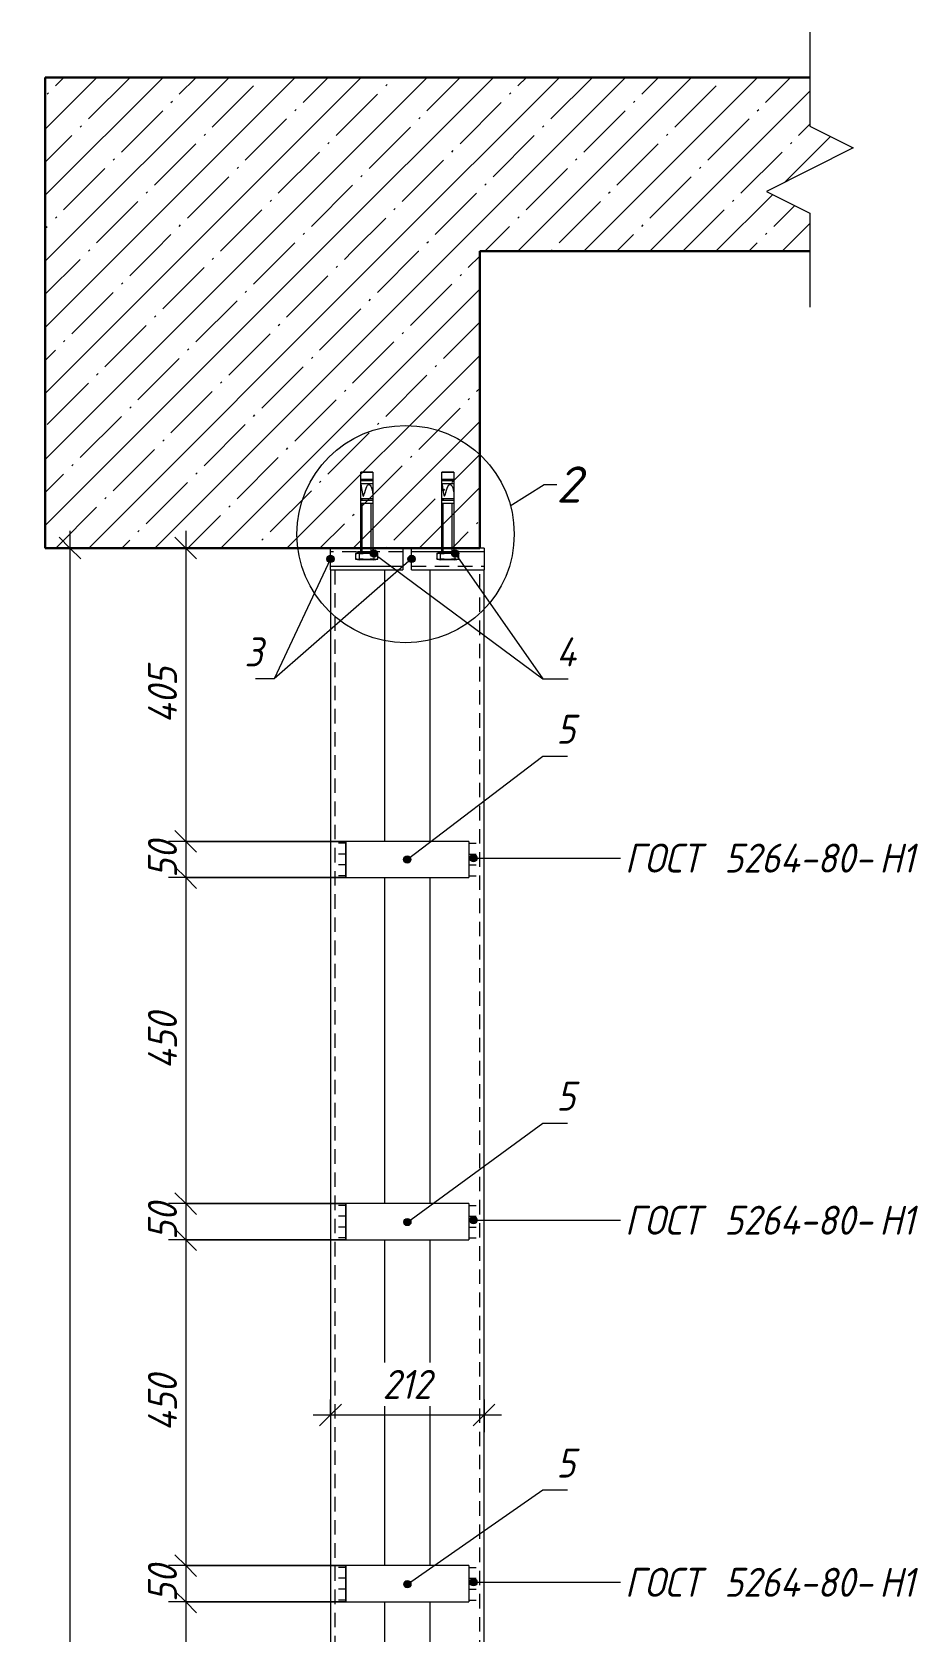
# Model space of a CAD drawing. Header units: millimetres. Extents: x -508 to 38670, y -99 to 8560.
# Drawn here: x 4176 to 5399, y 6173 to 8383 of the extents above; entities that cross this region are included whole.
import ezdxf

# ---------------------------------------------------------------- set-up
doc = ezdxf.new("R2010")
doc.units = ezdxf.units.MM
doc.linetypes.add('200_ШТРИХ_ш1п0_6_', pattern=[32, 20, -12])
for name, color, linetype, lineweight in [('A-ANNO-DIMS', 7, 'Continuous', 9), ('A-ANNO-DIMS-20', 7, 'Continuous', 9), ('A-DETL-1', 7, 'Continuous', 5), ('A-DETL-2', 7, '200_ШТРИХ_ш1п0_6_', 5), ('A-DETL-GENF-1', 7, 'Continuous', 5), ('A-FLOR-FNSH-1', 7, 'Continuous', 30), ('A-FLOR-PATT-1', 7, 'Continuous', 5), ('A-GENM', 7, 'Continuous', 9), ('A-GENM-IDEN', 7, 'Continuous', 9), ('G-ANNO-TEXT', 7, 'Continuous', 9)]:
    doc.layers.add(name, color=color, linetype=linetype, lineweight=lineweight)
doc.styles.add('ISOCPEUR_I', font='isocpeui.ttf', dxfattribs={"width": 0.9, "height": 40})
doc.styles.add('ISOCPEUR_I_1', font='isocpeui.ttf', dxfattribs={"height": 50})
doc.dimstyles.new('ISO-2_0_0_9К_СРЕДНИЙ', dxfattribs={"dimscale": 304.8, "dimtxt": 39.839247, "dimasz": 0.098425, "dimexe": 0.07874, "dimexo": 0, "dimgap": 0, "dimtad": 1, "dimdec": 0, "dimzin": 0, "dimdsep": 46, "dimtxsty": 'ISOCPEUR_I', "dimblk1": 'OBLIQUE', "dimblk2": 'OBLIQUE', "dimsah": 1, "dimcen": 0.09, "dimdle": 0.07874, "dimazin": 0, "dimtfac": 1, "dimtdec": 4, "dimtix": 1, "dimtmove": 0, "dimatfit": 3, "dimfxl": 1, "dimtvp": 1, "dimtolj": 1, "dimtzin": 0, "dimarcsym": 2})
doc.dimstyles.new('ISO-2_0_0_9К_СРЕДНИЙ_ФОН', dxfattribs={"dimscale": 304.8, "dimtxt": 39.839247, "dimasz": 0.098425, "dimexe": 0.07874, "dimexo": 0, "dimgap": 0.032808, "dimtad": 1, "dimdec": 0, "dimdsep": 46, "dimtxsty": 'ISOCPEUR_I', "dimblk1": 'OBLIQUE', "dimblk2": 'OBLIQUE', "dimsah": 1, "dimcen": 0.09, "dimdle": 0.07874, "dimazin": 0, "dimtfac": 1, "dimtdec": 4, "dimtix": 1, "dimtmove": 0, "dimatfit": 3, "dimfxl": 1, "dimtvp": 1, "dimtfill": 1, "dimtolj": 1, "dimtzin": 0, "dimarcsym": 2})
pattern_1 = [(45, (6089.76, 4305), (-45.6197, 45.6197), []), (45, (6135.38, 4305), (-45.6197, 45.6197), [80.645, -16.129, 2.682, -13.447])]

# ---------------------------------------------------------------- blocks, each defined once
blk = doc.blocks.new('Фахверк_Влож_Полоса боковая - Полоса_Фахверка-25655111-АР1_1_Ф-18_2 эт_1')
at = {"layer": 'A-GENM'}
for p, q in [((66575, 7215), (66575, 7265)), ((66745, 7265), (66575, 7265)), ((66745, 7265), (66745, 7215)), ((66575, 7215), (66745, 7215))]:
    blk.add_line(p, q, dxfattribs=at)
blk = doc.blocks.new('Фахверк_Влож_Уголок - Уголок_Фахверка-27978286-АР1_1_Ф-18_2 эт_1')
at = {"layer": 'A-GENM'}
for p, q in [((66691, 7640), (66691, 7265)), ((66766, 4126), (66766, 7640)), ((66691, 7215), (66691, 6765)), ((66691, 6715), (66691, 6265)), ((66691, 6215), (66691, 5765))]:
    blk.add_line(p, q, dxfattribs=at)
blk = doc.blocks.new('Фахверк_Влож_Уголок - Уголок_Фахверка-27978287-АР1_1_Ф-18_2 эт_1')
at = {"layer": 'A-GENM'}
for p, q in [((66554, 7640), (66629, 7640)), ((66554, 7640), (66554, 4126)), ((66629, 7265), (66629, 7640)), ((66629, 6765), (66629, 7215)), ((66629, 6265), (66629, 6715)), ((66629, 5765), (66629, 6215))]:
    blk.add_line(p, q, dxfattribs=at)
blk = doc.blocks.new('Фахверк_Влож_Полоса верхняя - Полоса верхняя_Фахверка-25545440-АР1_1_Ф-18_2 эт_1')
at = {"layer": 'A-GENM'}
for p, q in [((66554, 7645), (66554, 7670)), ((66654, 7670), (66654, 7645)), ((66554, 7640), (66554, 7645)), ((66554, 7645), (66654, 7645)), ((66654, 7645), (66654, 7640)), ((66554, 7640), (66654, 7640))]:
    blk.add_line(p, q, dxfattribs=at)
blk = doc.blocks.new('Фахверк_Влож_Полоса верхняя - Полоса верхняя_Фахверка-V7-АР1_1_Ф-18_2 эт_1')
at = {"layer": 'A-GENM'}
for p, q in [((66666, 7665), (66666, 7670)), ((66766, 7670), (66760, 7670)), ((66766, 7670), (66766, 7665)), ((66666, 7640), (66666, 7665)), ((66766, 7665), (66666, 7665)), ((66766, 7665), (66766, 7640)), ((66666, 7640), (66766, 7640))]:
    blk.add_line(p, q, dxfattribs=at)
blk = doc.blocks.new('DET_L_Линия разрыва1 - М20-27085586-АР1_1_Ф-18_2 эт_1')
at = {"layer": 'A-DETL-GENF-1'}
for p, q in [((66104, 4072.7), (66104, 4202.7)), ((66164, 4042.7), (66104, 4072.7)), ((66044, 3982.7), (66164, 4042.7)), ((66104, 3952.7), (66044, 3982.7)), ((66104, 3822.7), (66104, 3952.7))]:
    blk.add_line(p, q, dxfattribs=at)
blk = doc.blocks.new('DIMBLOCK37-АР1_1_Ф-18_2 эт_1')
at = {"layer": 'A-ANNO-DIMS-20'}
for p, q in [((4388.1, 7694), (4388.1, 7265)), ((4588, 7670), (4364.1, 7670)), ((4388.1, 7670), (4588, 7670)), ((4609, 7265), (4364.1, 7265)), ((4388.1, 7265), (4609, 7265))]:
    blk.add_line(p, q, dxfattribs=at)
at = {"layer": 'A-ANNO-DIMS-20', "lineweight": 20}
for p, q in [((4388.1, 7670), (4373.1, 7685)), ((4388.1, 7670), (4403.1, 7655)), ((4388.1, 7265), (4373.1, 7280)), ((4388.1, 7265), (4403.1, 7250))]:
    blk.add_line(p, q, dxfattribs=at)
at = {"layer": 'A-ANNO-DIMS-20', "color": 0, "insert": (4335.9, 7428), "char_height": 40, "width": 94.695, "attachment_point": 1, "rotation": 90, "line_spacing_factor": 1.149209, "style": 'ISOCPEUR_I'}
blk.add_mtext('405', dxfattribs=at)
blk = doc.blocks.new('_Oblique')
at = {"color": 0, "linetype": 'ByBlock', "lineweight": -2}
blk.add_line((-0.5, -0.5), (0.5, 0.5), dxfattribs=at)
blk = doc.blocks.new('DIMBLOCK38-АР1_1_Ф-18_2 эт_1')
at = {"layer": 'A-ANNO-DIMS-20', "lineweight": 20}
for p, q in [((4388.1, 7265), (4373.1, 7280)), ((4388.1, 7265), (4403.1, 7250)), ((4388.1, 7215), (4373.1, 7230)), ((4388.1, 7215), (4403.1, 7200))]:
    blk.add_line(p, q, dxfattribs=at)
at = {"layer": 'A-ANNO-DIMS-20'}
for p, q in [((4609, 7265), (4364.1, 7265)), ((4388.1, 7265), (4388.1, 7215)), ((4388.1, 7265), (4609, 7265)), ((4609, 7215), (4364.1, 7215)), ((4388.1, 7215), (4609, 7215))]:
    blk.add_line(p, q, dxfattribs=at)
at = {"layer": 'A-ANNO-DIMS-20', "color": 0, "insert": (4335.9, 7214.7), "char_height": 40, "width": 60.678, "attachment_point": 1, "rotation": 90, "line_spacing_factor": 1.149209, "style": 'ISOCPEUR_I'}
blk.add_mtext('50', dxfattribs=at)
blk = doc.blocks.new('DIMBLOCK39-АР1_1_Ф-18_2 эт_1')
at = {"layer": 'A-ANNO-DIMS-20', "lineweight": 20}
for p, q in [((4388.1, 7215), (4373.1, 7230)), ((4388.1, 7215), (4403.1, 7200)), ((4388.1, 6765), (4373.1, 6780)), ((4388.1, 6765), (4403.1, 6750))]:
    blk.add_line(p, q, dxfattribs=at)
at = {"layer": 'A-ANNO-DIMS-20'}
for p, q in [((4609, 7215), (4364.1, 7215)), ((4388.1, 7215), (4388.1, 6765)), ((4388.1, 7215), (4609, 7215)), ((4609, 6765), (4364.1, 6765)), ((4388.1, 6765), (4609, 6765))]:
    blk.add_line(p, q, dxfattribs=at)
at = {"layer": 'A-ANNO-DIMS-20', "color": 0, "insert": (4335.9, 6950.5), "char_height": 40, "width": 94.695, "attachment_point": 1, "rotation": 90, "line_spacing_factor": 1.149209, "style": 'ISOCPEUR_I'}
blk.add_mtext('450', dxfattribs=at)
blk = doc.blocks.new('DIMBLOCK40-АР1_1_Ф-18_2 эт_1')
at = {"layer": 'A-ANNO-DIMS-20'}
for p, q in [((4609, 6765), (4364.1, 6765)), ((4388.1, 6765), (4388.1, 6715)), ((4388.1, 6765), (4609, 6765)), ((4609, 6715), (4364.1, 6715)), ((4388.1, 6715), (4609, 6715))]:
    blk.add_line(p, q, dxfattribs=at)
at = {"layer": 'A-ANNO-DIMS-20', "lineweight": 20}
for p, q in [((4388.1, 6765), (4373.1, 6780)), ((4388.1, 6765), (4403.1, 6750)), ((4388.1, 6715), (4373.1, 6730)), ((4388.1, 6715), (4403.1, 6700))]:
    blk.add_line(p, q, dxfattribs=at)
at = {"layer": 'A-ANNO-DIMS-20', "color": 0, "insert": (4335.9, 6714.7), "char_height": 40, "width": 60.678, "attachment_point": 1, "rotation": 90, "line_spacing_factor": 1.149209, "style": 'ISOCPEUR_I'}
blk.add_mtext('50', dxfattribs=at)
blk = doc.blocks.new('DIMBLOCK41-АР1_1_Ф-18_2 эт_1')
at = {"layer": 'A-ANNO-DIMS-20', "lineweight": 20}
for p, q in [((4388.1, 6715), (4373.1, 6730)), ((4388.1, 6715), (4403.1, 6700)), ((4388.1, 6265), (4373.1, 6280)), ((4388.1, 6265), (4403.1, 6250))]:
    blk.add_line(p, q, dxfattribs=at)
at = {"layer": 'A-ANNO-DIMS-20'}
for p, q in [((4609, 6715), (4364.1, 6715)), ((4388.1, 6715), (4388.1, 6265)), ((4388.1, 6715), (4609, 6715)), ((4609, 6265), (4364.1, 6265)), ((4388.1, 6265), (4609, 6265))]:
    blk.add_line(p, q, dxfattribs=at)
at = {"layer": 'A-ANNO-DIMS-20', "color": 0, "insert": (4335.9, 6450.5), "char_height": 40, "width": 94.695, "attachment_point": 1, "rotation": 90, "line_spacing_factor": 1.149209, "style": 'ISOCPEUR_I'}
blk.add_mtext('450', dxfattribs=at)
blk = doc.blocks.new('DIMBLOCK42-АР1_1_Ф-18_2 эт_1')
at = {"layer": 'A-ANNO-DIMS-20', "lineweight": 20}
for p, q in [((4388.1, 6265), (4373.1, 6280)), ((4388.1, 6265), (4403.1, 6250)), ((4388.1, 6215), (4373.1, 6230)), ((4388.1, 6215), (4403.1, 6200))]:
    blk.add_line(p, q, dxfattribs=at)
at = {"layer": 'A-ANNO-DIMS-20'}
for p, q in [((4609, 6265), (4364.1, 6265)), ((4388.1, 6265), (4388.1, 6215)), ((4388.1, 6265), (4609, 6265)), ((4609, 6215), (4364.1, 6215)), ((4388.1, 6215), (4609, 6215))]:
    blk.add_line(p, q, dxfattribs=at)
at = {"layer": 'A-ANNO-DIMS-20', "color": 0, "insert": (4335.9, 6214.7), "char_height": 40, "width": 60.678, "attachment_point": 1, "rotation": 90, "line_spacing_factor": 1.149209, "style": 'ISOCPEUR_I'}
blk.add_mtext('50', dxfattribs=at)
blk = doc.blocks.new('DIMBLOCK43-АР1_1_Ф-18_2 эт_1')
at = {"layer": 'A-ANNO-DIMS-20'}
for p, q in [((4609, 6215), (4364.1, 6215)), ((4388.1, 6215), (4388.1, 5765)), ((4388.1, 6215), (4609, 6215)), ((4609, 5765), (4364.1, 5765)), ((4388.1, 5765), (4609, 5765))]:
    blk.add_line(p, q, dxfattribs=at)
at = {"layer": 'A-ANNO-DIMS-20', "lineweight": 20}
for p, q in [((4388.1, 6215), (4373.1, 6230)), ((4388.1, 6215), (4403.1, 6200)), ((4388.1, 5765), (4373.1, 5780)), ((4388.1, 5765), (4403.1, 5750))]:
    blk.add_line(p, q, dxfattribs=at)
at = {"layer": 'A-ANNO-DIMS-20', "color": 0, "insert": (4335.9, 5950.5), "char_height": 40, "width": 94.695, "attachment_point": 1, "rotation": 90, "line_spacing_factor": 1.149209, "style": 'ISOCPEUR_I'}
blk.add_mtext('450', dxfattribs=at)
blk = doc.blocks.new('DIMBLOCK52-АР1_1_Ф-18_2 эт_1')
at = {"layer": 'A-ANNO-DIMS-20'}
for p, q in [((4228.1, 7694), (4228.1, 4096)), ((4588, 7670), (4204.1, 7670)), ((4228.1, 7670), (4588, 7670)), ((4249.3, 4120), (4204.1, 4120)), ((4228.1, 4120), (4249.3, 4120))]:
    blk.add_line(p, q, dxfattribs=at)
at = {"layer": 'A-ANNO-DIMS-20', "lineweight": 20}
for p, q in [((4228.1, 7670), (4213.1, 7685)), ((4228.1, 7670), (4243.1, 7655)), ((4228.1, 4120), (4213.1, 4135)), ((4228.1, 4120), (4243.1, 4105))]:
    blk.add_line(p, q, dxfattribs=at)
at = {"layer": 'A-ANNO-DIMS-20', "color": 0, "insert": (4175.9, 5844.4), "char_height": 40, "width": 121.356, "attachment_point": 1, "rotation": 90, "line_spacing_factor": 1.149209, "style": 'ISOCPEUR_I'}
blk.add_mtext('3550', dxfattribs=at)
blk = doc.blocks.new('DIMBLOCK53-АР1_1_Ф-18_2 эт_1')
at = {"layer": 'A-ANNO-DIMS-20'}
for p, q in [((4588, 6494.3), (4588, 6449.1)), ((4588, 6473.1), (4588, 6494.3)), ((4800, 6494.3), (4800, 6449.1)), ((4800, 6473.1), (4800, 6494.3)), ((4564, 6473.1), (4824, 6473.1))]:
    blk.add_line(p, q, dxfattribs=at)
at = {"layer": 'A-ANNO-DIMS-20', "lineweight": 20}
for p, q in [((4588, 6473.1), (4603, 6488.1)), ((4800, 6473.1), (4815, 6488.1)), ((4588, 6473.1), (4573, 6458.1)), ((4800, 6473.1), (4785, 6458.1))]:
    blk.add_line(p, q, dxfattribs=at)
at = {"layer": 'A-ANNO-DIMS-20', "color": 0, "insert": (4659.9, 6535.3), "char_height": 40, "width": 81.824, "attachment_point": 1, "line_spacing_factor": 1.149209, "style": 'ISOCPEUR_I', "bg_fill": 3, "box_fill_scale": 1.25, "bg_fill_color": 256, "bg_fill_true_color": 13158600, "bg_fill_transparency": 0}
blk.add_mtext('212', dxfattribs=at)

msp = doc.modelspace()

# ---------------------------------------------------------------- hatches: boundary and pattern name
at = {"layer": 'A-FLOR-PATT-1'}
h = msp.add_hatch(dxfattribs=at)
h.set_pattern_fill('FP_5', color=256, style=0, pattern_type=2)
h.set_pattern_definition(pattern_1)
h.paths.add_polyline_path([(4194, 8080), (5250, 8080), (5250, 8132.7), (5190, 8162.7), (5310, 8222.7), (5250, 8252.7), (5250, 8320), (4194, 8320)], flags=0)
h = msp.add_hatch(dxfattribs=at)
h.set_pattern_fill('FP_5', color=256, style=0, pattern_type=2)
h.set_pattern_definition(pattern_1)
h.paths.add_polyline_path([(4794, 7670), (4794, 8080), (4194, 8080), (4194, 7670)], flags=0)
at = {"layer": 'A-GENM-IDEN'}
h = msp.add_hatch(color=256, dxfattribs=at)
edge = h.paths.add_edge_path(flags=0)
edge.add_arc((4648, 7662.5), 5, 0, 360)
h = msp.add_hatch(color=256, dxfattribs=at)
edge = h.paths.add_edge_path(flags=0)
edge.add_arc((4760, 7662.5), 5, 0, 360)
h = msp.add_hatch(color=256, dxfattribs=at)
edge = h.paths.add_edge_path(flags=0)
edge.add_arc((4588, 7655), 5, 0, 360)
h = msp.add_hatch(color=256, dxfattribs=at)
edge = h.paths.add_edge_path(flags=0)
edge.add_arc((4700, 7655), 5, 0, 360)
h = msp.add_hatch(color=256, dxfattribs=at)
edge = h.paths.add_edge_path(flags=0)
edge.add_arc((4694, 7240), 5, 0, 360)
h = msp.add_hatch(color=256, dxfattribs=at)
edge = h.paths.add_edge_path(flags=0)
edge.add_arc((4694.1, 6739.5), 5, 0, 360)
h = msp.add_hatch(color=256, dxfattribs=at)
edge = h.paths.add_edge_path(flags=0)
edge.add_arc((4694.1, 6239.5), 5, 0, 360)
at = {"layer": 'G-ANNO-TEXT'}
h = msp.add_hatch(color=256, dxfattribs=at)
edge = h.paths.add_edge_path(flags=0)
edge.add_arc((4785.5, 7242), 5, 0, 360)
h = msp.add_hatch(color=256, dxfattribs=at)
edge = h.paths.add_edge_path(flags=0)
edge.add_arc((4785.5, 6742), 5, 0, 360)
h = msp.add_hatch(color=256, dxfattribs=at)
edge = h.paths.add_edge_path(flags=0)
edge.add_arc((4785.5, 6242), 5, 0, 360)

# ---------------------------------------------------------------- linework, layer by layer
at = {"layer": 'A-DETL-1'}
for p, q in [((4646.3, 7775), (4629.7, 7775)), ((4629.7, 7775), (4646.3, 7775)), ((4629.7, 7665), (4629.7, 7775)), ((4629.7, 7763.4), (4646.3, 7763.4)), ((4629.7, 7759.2), (4646.3, 7759.2)), ((4630.7, 7765.4), (4645.3, 7765.4)), ((4646.3, 7775), (4646.3, 7665)), ((4758.3, 7775), (4741.7, 7775)), ((4741.7, 7775), (4758.3, 7775)), ((4741.7, 7665), (4741.7, 7775)), ((4741.7, 7763.4), (4758.3, 7763.4)), ((4741.7, 7759.2), (4758.3, 7759.2)), ((4742.7, 7765.4), (4757.3, 7765.4)), ((4758.3, 7775), (4758.3, 7665)), ((4629.7, 7738.3), (4646.3, 7738.3)), ((4629.7, 7736.2), (4646.3, 7736.2)), ((4631.8, 7736.2), (4631.8, 7738.3)), ((4631.9, 7736.2), (4631.9, 7738.3)), ((4741.7, 7738.3), (4758.3, 7738.3)), ((4741.7, 7736.2), (4758.3, 7736.2)), ((4743.8, 7736.2), (4743.8, 7738.3)), ((4743.9, 7736.2), (4743.9, 7738.3)), ((4629.7, 7732.1), (4646.3, 7732.1)), ((4631.8, 7665), (4631.8, 7732.1)), ((4644.1, 7665), (4644.1, 7732.1)), ((4741.7, 7732.1), (4758.3, 7732.1)), ((4743.8, 7665), (4743.8, 7732.1)), ((4756.1, 7665), (4756.1, 7732.1)), ((4628.1, 7663.6), (4622.6, 7662.8)), ((4622.6, 7662.8), (4622.6, 7654.6)), ((4622.6, 7654.6), (4628.1, 7653.8)), ((4625.3, 7663.6), (4625.3, 7665)), ((4650.7, 7665), (4625.3, 7665)), ((4650.7, 7663.6), (4625.3, 7663.6)), ((4628.1, 7653.8), (4628.1, 7663.6)), ((4647.9, 7663.6), (4628.1, 7663.6)), ((4647.9, 7653.8), (4628.1, 7653.8)), ((4632.4, 7665), (4634.5, 7665)), ((4653.4, 7662.8), (4647.9, 7663.6)), ((4647.9, 7663.6), (4647.9, 7653.8)), ((4647.9, 7653.8), (4653.4, 7654.6)), ((4650.7, 7665), (4650.7, 7663.6)), ((4653.4, 7654.6), (4653.4, 7662.8)), ((4740.1, 7663.6), (4734.6, 7662.8)), ((4734.6, 7662.8), (4734.6, 7654.6)), ((4734.6, 7654.6), (4740.1, 7653.8)), ((4737.3, 7663.6), (4737.3, 7665)), ((4762.7, 7665), (4737.3, 7665)), ((4762.7, 7663.6), (4737.3, 7663.6)), ((4740.1, 7653.8), (4740.1, 7663.6)), ((4759.9, 7663.6), (4740.1, 7663.6)), ((4759.9, 7653.8), (4740.1, 7653.8)), ((4744.4, 7665), (4746.5, 7665)), ((4765.4, 7662.8), (4759.9, 7663.6)), ((4759.9, 7663.6), (4759.9, 7653.8)), ((4759.9, 7653.8), (4765.4, 7654.6)), ((4762.7, 7665), (4762.7, 7663.6)), ((4765.4, 7654.6), (4765.4, 7662.8)), ((4609, 7262.5), (4599, 7262.5)), ((4609, 7247.5), (4599, 7247.5)), ((4609, 7265), (4609, 7215)), ((4779, 7265), (4779, 7215)), ((4779, 7262.5), (4789, 7262.5)), ((4779, 7247.5), (4789, 7247.5)), ((4609, 7232.5), (4599, 7232.5)), ((4779, 7232.5), (4789, 7232.5)), ((4609, 7217.5), (4599, 7217.5)), ((4779, 7217.5), (4789, 7217.5)), ((4609, 6762.5), (4599, 6762.5)), ((4609, 6765), (4609, 6715)), ((4779, 6765), (4779, 6715)), ((4779, 6762.5), (4789, 6762.5)), ((4609, 6747.5), (4599, 6747.5)), ((4779, 6747.5), (4789, 6747.5)), ((4609, 6732.5), (4599, 6732.5)), ((4609, 6717.5), (4599, 6717.5)), ((4779, 6732.5), (4789, 6732.5)), ((4779, 6717.5), (4789, 6717.5)), ((4609, 6262.5), (4599, 6262.5)), ((4609, 6265), (4609, 6215)), ((4779, 6265), (4779, 6215)), ((4779, 6262.5), (4789, 6262.5)), ((4609, 6247.5), (4599, 6247.5)), ((4609, 6232.5), (4599, 6232.5)), ((4779, 6247.5), (4789, 6247.5)), ((4779, 6232.5), (4789, 6232.5)), ((4609, 6217.5), (4599, 6217.5)), ((4779, 6217.5), (4789, 6217.5))]:
    msp.add_line(p, q, dxfattribs=at)
msp.add_circle((4691.7, 7689.4), 150, dxfattribs=at)
for centre, radius, start, end in [((4630.9, 7764.1), 1.38, 98.7234, 149.1005), ((4645.1, 7764.1), 1.38, 30.8995, 81.2766), ((4742.9, 7764.1), 1.38, 98.7234, 149.1005), ((4757.1, 7764.1), 1.38, 30.8995, 81.2766), ((4625.7, 7658.3), 4.23, 56.0803, 137.7236), ((4625.7, 7659.1), 4.23, 222.2764, 303.9197), ((4638, 7619.8), 42.8, 76.6145, 103.3855), ((4638, 7697.5), 42.8, 256.6145, 283.3855), ((4650.3, 7658.3), 4.23, 42.2764, 123.9197), ((4650.3, 7659.1), 4.23, 236.0803, 317.7236), ((4737.7, 7658.3), 4.23, 56.0803, 137.7236), ((4737.7, 7659.1), 4.23, 222.2764, 303.9197), ((4750, 7619.8), 42.8, 76.6145, 103.3855), ((4750, 7697.5), 42.8, 256.6145, 283.3855), ((4762.3, 7658.3), 4.23, 42.2764, 123.9197), ((4762.3, 7659.1), 4.23, 236.0803, 317.7236)]:
    msp.add_arc(centre, radius, start, end, dxfattribs=at)
for points in [[(4629.7, 7759.2), (4630.9, 7754.5), (4633.4, 7729), (4637.1, 7766.5), (4646.3, 7754.5), (4646.3, 7743.5)], [(4741.7, 7759.2), (4742.9, 7754.5), (4745.4, 7729), (4749.1, 7766.5), (4758.3, 7754.5), (4758.3, 7743.5)]]:
    msp.add_open_spline(points, degree=3, knots=[3.947128, 3.947128, 3.947128, 3.947128, 10.095996, 20.129437, 28.583816, 28.583816, 28.583816, 28.583816], dxfattribs=at)
at = {"layer": 'A-DETL-2'}
for p, q in [((4688, 7665), (4588, 7665)), ((4700, 7645), (4800, 7645)), ((4594, 7640), (4594, 4126)), ((4794, 4126), (4794, 7640))]:
    msp.add_line(p, q, dxfattribs=at)
at = {"layer": 'A-FLOR-FNSH-1'}
for p, q in [((5250, 8320), (4194, 8320)), ((4194, 8320), (4194, 7670)), ((4794, 8080), (5250, 8080)), ((4794, 7670), (4794, 8080)), ((4194, 7670), (4794, 7670))]:
    msp.add_line(p, q, dxfattribs=at)
at = {"layer": 'A-GENM-IDEN'}
for p, q in [((4588, 7655), (4510.3, 7489.5)), ((4700, 7655), (4510.3, 7489.5)), ((4648, 7662.5), (4881.1, 7489.5)), ((4760, 7662.5), (4881.1, 7489.5)), ((4510.3, 7489.5), (4484.5, 7489.5)), ((4510.3, 7489.5), (4484.5, 7489.5)), ((4881.1, 7489.5), (4916, 7489.5)), ((4881.1, 7489.5), (4916, 7489.5)), ((4694, 7240), (4881.1, 7382.7)), ((4881.1, 7382.7), (4915.3, 7382.7)), ((4694.1, 6739.5), (4881.1, 6876)), ((4881.1, 6876), (4915.3, 6876)), ((4694.1, 6239.5), (4881.1, 6369.5)), ((4881.1, 6369.5), (4915.3, 6369.5))]:
    msp.add_line(p, q, dxfattribs=at)
for centre in [(4648, 7662.5), (4760, 7662.5), (4588, 7655), (4700, 7655), (4694, 7240), (4694.1, 6739.5), (4694.1, 6239.5)]:
    msp.add_circle(centre, 5, dxfattribs=at)
at = {"layer": 'G-ANNO-TEXT'}
for p, q in [((4836.2, 7728.3), (4882.9, 7757.9)), ((4882.9, 7757.9), (4900.4, 7757.9)), ((4785.5, 7242), (4988.6, 7242)), ((4785.5, 6742), (4988.6, 6742)), ((4785.5, 6242), (4988.6, 6242))]:
    msp.add_line(p, q, dxfattribs=at)
for centre in [(4785.5, 7242), (4785.5, 6742), (4785.5, 6242)]:
    msp.add_circle(centre, 5, dxfattribs=at)

# ---------------------------------------------------------------- block references
at = {"layer": 'A-DETL-GENF-1', "rotation": 180}
msp.add_blockref('DET_L_Линия разрыва1 - М20-27085586-АР1_1_Ф-18_2 эт_1', (71354, 12205.3), dxfattribs=at)
at = {"layer": 'A-GENM'}
for name, p in [('Фахверк_Влож_Полоса верхняя - Полоса верхняя_Фахверка-25545440-АР1_1_Ф-18_2 эт_1', (-61966, 0)), ('Фахверк_Влож_Полоса верхняя - Полоса верхняя_Фахверка-V7-АР1_1_Ф-18_2 эт_1', (-61966, 0)), ('Фахверк_Влож_Уголок - Уголок_Фахверка-27978287-АР1_1_Ф-18_2 эт_1', (-61966, 0)), ('Фахверк_Влож_Уголок - Уголок_Фахверка-27978286-АР1_1_Ф-18_2 эт_1', (-61966, 0)), ('Фахверк_Влож_Полоса боковая - Полоса_Фахверка-25655111-АР1_1_Ф-18_2 эт_1', (-61966, 0)), ('Фахверк_Влож_Полоса боковая - Полоса_Фахверка-25655111-АР1_1_Ф-18_2 эт_1', (-61966, -500)), ('Фахверк_Влож_Полоса боковая - Полоса_Фахверка-25655111-АР1_1_Ф-18_2 эт_1', (-61966, -1000))]:
    msp.add_blockref(name, p, dxfattribs=at)

# ---------------------------------------------------------------- texts
at = {"layer": 'A-GENM-IDEN', "char_height": 40, "attachment_point": 1, "style": 'ISOCPEUR_I'}
for s, insert, width in [('\\fISOCPEUR|b0|i1|c204|p34|;\\W.9;3', (4469.1, 7546.7), 31.747), ('\\fISOCPEUR|b0|i1|c204|p34|;\\W.9;3', (4469.1, 7546.7), 31.747), ('\\fISOCPEUR|b0|i1|c204|p34|;\\W.9;4', (4899.9, 7546.7), 37.519), ('\\fISOCPEUR|b0|i1|c204|p34|;\\W.9;4', (4899.9, 7546.7), 37.519), ('\\fISOCPEUR|b0|i1|c204|p34|;\\W.9;5', (4899.9, 7439.9), 31.747), ('\\fISOCPEUR|b0|i1|c204|p34|;\\W.9;5', (4899.9, 6933.3), 31.747), ('\\fISOCPEUR|b0|i1|c204|p34|;\\W.9;5', (4899.9, 6426.7), 31.747)]:
    msp.add_mtext(s, dxfattribs=dict(at, insert=insert, width=width))
at = {"layer": 'G-ANNO-TEXT', "attachment_point": 1}
for s, insert, char_height, width, style in [('\\fISOCPEUR|b0|i1|c204|p34|;2', (4899.9, 7782.9), 50, 44.895, 'ISOCPEUR_I_1'), ('ГОСТ', (4994.6, 7262), 40, 138.532, 'ISOCPEUR_I'), (' 5264-80-', (5108.9, 7262), 40, 287.164, 'ISOCPEUR_I'), ('\\fISOCPEUR|b0|i1|c204|p34|;\\W.9;Н', (5345.9, 7262), 40, 37.519, 'ISOCPEUR_I'), ('\\fISOCPEUR|b0|i1|c204|p34|;\\W.9;1', (5376.8, 7262), 40, 23.089, 'ISOCPEUR_I'), ('ГОСТ', (4994.6, 6762), 40, 138.532, 'ISOCPEUR_I'), (' 5264-80-', (5108.9, 6762), 40, 287.164, 'ISOCPEUR_I'), ('\\fISOCPEUR|b0|i1|c204|p34|;\\W.9;Н', (5345.9, 6762), 40, 37.519, 'ISOCPEUR_I'), ('\\fISOCPEUR|b0|i1|c204|p34|;\\W.9;1', (5376.8, 6762), 40, 23.089, 'ISOCPEUR_I'), ('ГОСТ', (4994.6, 6262), 40, 138.532, 'ISOCPEUR_I'), (' 5264-80-', (5108.9, 6262), 40, 287.164, 'ISOCPEUR_I'), ('\\fISOCPEUR|b0|i1|c204|p34|;\\W.9;Н', (5345.9, 6262), 40, 37.519, 'ISOCPEUR_I'), ('\\fISOCPEUR|b0|i1|c204|p34|;\\W.9;1', (5376.8, 6262), 40, 23.089, 'ISOCPEUR_I')]:
    msp.add_mtext(s, dxfattribs=dict(at, insert=insert, char_height=char_height, width=width, style=style))

# ---------------------------------------------------------------- dimensions: what is measured, and where the dimension line sits
at = {"layer": 'A-ANNO-DIMS'}
for base, p1, p2, override, picture, middle in [((4228.1, 4120), (4588, 7670), (4249.3, 4120), {"dimpost": '<>', "dimfxl": 3566.116523}, 'DIMBLOCK52-АР1_1_Ф-18_2 эт_1', (4208.1, 5895)), ((4388.1, 7265), (4588, 7670), (4609, 7265), {"dimpost": '<>', "dimfxl": 405.544079}, 'DIMBLOCK37-АР1_1_Ф-18_2 эт_1', (4368.1, 7467.5)), ((4388.1, 7215), (4609, 7265), (4609, 7215), {"dimpost": '<>', "dimfxl": 50}, 'DIMBLOCK38-АР1_1_Ф-18_2 эт_1', (4368.1, 7240)), ((4388.1, 6765), (4609, 7215), (4609, 6765), {"dimpost": '<>', "dimfxl": 450}, 'DIMBLOCK39-АР1_1_Ф-18_2 эт_1', (4368.1, 6990)), ((4388.1, 6715), (4609, 6765), (4609, 6715), {"dimpost": '<>', "dimfxl": 50}, 'DIMBLOCK40-АР1_1_Ф-18_2 эт_1', (4368.1, 6740)), ((4388.1, 6265), (4609, 6715), (4609, 6265), {"dimpost": '<>', "dimfxl": 450}, 'DIMBLOCK41-АР1_1_Ф-18_2 эт_1', (4368.1, 6490)), ((4388.1, 6215), (4609, 6265), (4609, 6215), {"dimpost": '<>', "dimfxl": 50}, 'DIMBLOCK42-АР1_1_Ф-18_2 эт_1', (4368.1, 6240)), ((4388.1, 5765), (4609, 6215), (4609, 5765), {"dimpost": '<>', "dimfxl": 450}, 'DIMBLOCK43-АР1_1_Ф-18_2 эт_1', (4368.1, 5990))]:
    dim = msp.add_linear_dim(base=base, p1=p1, p2=p2, angle=90, dimstyle='ISO-2_0_0_9К_СРЕДНИЙ', override=override, dxfattribs=at)
    dim.commit()
    dim.dimension.update_dxf_attribs({"geometry": picture, "text_midpoint": middle})

# ---------------------------------------------------------------- next in the draw order: dimensions: what is measured, and where the dimension line sits
dim = msp.add_linear_dim(base=(4800, 6473.1), p1=(4588, 6494.3), p2=(4800, 6494.3), dimstyle='ISO-2_0_0_9К_СРЕДНИЙ_ФОН', override={"dimpost": '<>', "dimfxl": 212}, dxfattribs=at)
dim.commit()
dim.dimension.update_dxf_attribs({"geometry": 'DIMBLOCK53-АР1_1_Ф-18_2 эт_1', "text_midpoint": (4694, 6503.1)})

doc.saveas('drawing.dxf')
